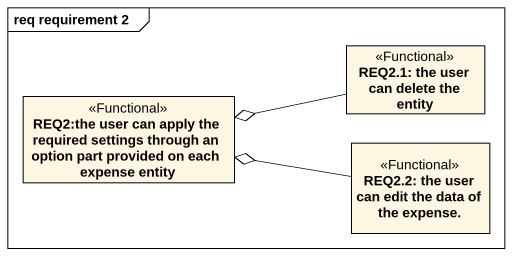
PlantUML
@startuml
mainframe req requirement 2
hide circle
hide empty members
class "REQ2.1: the user can delete the entity" as REQ2_1_the_user_can_delete <<Functional>>
class "REQ2:the user can apply the required settings through an option part provided on each expense entity" as REQ2_the_user_can_apply_the <<Functional>>
class "REQ2.2: the user can edit the data of the expense." as REQ2_2_the_user_can_edit <<Functional>>
REQ2_1_the_user_can_delete -left-o REQ2_the_user_can_apply_the
REQ2_2_the_user_can_edit -left-o REQ2_the_user_can_apply_the
@enduml
